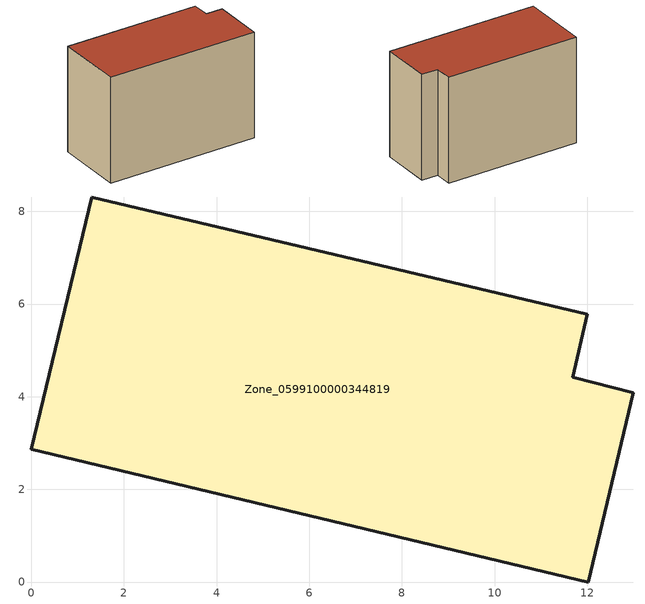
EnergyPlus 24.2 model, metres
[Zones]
Zone_0599100000344819
 floor ground (C_G): 0,2.86 1.3,8.31 12,5.78 11.68,4.42 12.99,4.08 12.02,0 z0
 wall outside (C_F): 12.02,0 12.99,4.08 11.68,4.42 12,5.78 1.3,8.31 0,2.86 12.02,0 z0:8.66
 roof outside (C_R): 1.3,8.31 0,2.86 12.02,0 12.99,4.08 11.68,4.42 12,5.78 z8.66
[BUILDING]
Pand.0599100000344819: North Axis=0; Terrain=City; Loads Convergence Tolerance Value=0.04; Temperature Convergence Tolerance Value=0.4; Solar Distribution=FullExterior; Maximum Number of Warmup Days=25; Minimum Number of Warmup Days=1
[Site:Location]
Rotterdam.The.Hague.AP_ZH_NLD Design_Conditions: Latitude=51.96; Longitude=4.45; Time Zone=1; Elevation=-4.5
[SITE:GROUNDTEMPERATURE:BUILDINGSURFACE]
18, 18, 18, 18, 18, 18, 18, 18, 18, 18, 18, 18
[MATERIAL] Thermal Absorptance=0.9; Solar Absorptance=0.7; Visible Absorptance=0.7
Name | Roughness | Thickness | Conductivity | Density | Specific Heat
G.TC.1992-2005 | MediumSmooth | 0.15 | 0.06 | 540 | 1210
F.TC.1992-2005 | Rough | 0.3 | 0.12 | 1920 | 840
R.TC.1992-2005 | MediumRough | 0.2 | 0.08 | 1500 | 1000
[CONSTRUCTION]
C_G: G.TC.1992-2005
C_F: F.TC.1992-2005
C_R: R.TC.1992-2005
[ZONE]
Zone_0599100000344819: Type=1; Multiplier=1; Ceiling Height=Autocalculate; Volume=Autocalculate; Floor Area=autocalculate; Part of Total Floor Area=Yes
[ZONEINFILTRATION:DESIGNFLOWRATE]
Infil_Zone_0599100000344819: Zone or ZoneList or Space or SpaceList=Zone_0599100000344819; Schedule=AlwaysOn; Design Flow Rate Calculation Method=Flow/Area; Flow Rate per Floor Area=0.0015; Constant Term Coefficient=1; Temperature Term Coefficient=0; Velocity Term Coefficient=0; Velocity Squared Term Coefficient=0
[HVACTEMPLATE:ZONE:IDEALLOADSAIRSYSTEM]
Zone_0599100000344819: Maximum Heating Supply Air Temperature=50; Minimum Cooling Supply Air Temperature=13; Maximum Heating Supply Air Humidity Ratio=0.0156; Minimum Cooling Supply Air Humidity Ratio=0.0077; Heating Limit=NoLimit; Cooling Limit=NoLimit; Dehumidification Control Type=ConstantSensibleHeatRatio; Cooling Sensible Heat Ratio=0.7; Dehumidification Setpoint=60; Humidification Control Type=None; Humidification Setpoint=30; Outdoor Air Method=None; Outdoor Air Flow Rate per Person=0.00944; Outdoor Air Flow Rate per Zone Floor Area=0; Outdoor Air Flow Rate per Zone=0; Demand Controlled Ventilation Type=None; Outdoor Air Economizer Type=NoEconomizer; Heat Recovery Type=None; Sensible Heat Recovery Effectiveness=0.7; Latent Heat Recovery Effectiveness=0.65
[ZONECONTROL:THERMOSTAT]
ThermostatControl_Zone_0599100000344819: Zone or ZoneList=Zone_0599100000344819; Control Type Schedule=DualSetpointControlType; Control 1=Thermostat_Zone_0599100000344819; Temperature Difference Between Cutout And Setpoint=0
[THERMOSTATSETPOINT:DUALSETPOINT]
Thermostat_Zone_0599100000344819: Heating Setpoint Temperature Schedule=HeatingSetpoint_Zone_0599100000344819; Cooling Setpoint Temperature Schedule=CoolingSetpoint_Zone_0599100000344819
[SCHEDULE:COMPACT]
HeatingSetpoint_Zone_0599100000344819: Through: 12/31, For: AllDays, Until: 24:00, 21
CoolingSetpoint_Zone_0599100000344819: Through: 12/31, For: AllDays, Until: 24:00, 24
DualSetpointControlType: Through: 12/31, For: AllDays, Until: 24:00, 4
AlwaysOn: Through: 12/31, For: AllDays, Until: 24:00, 1
